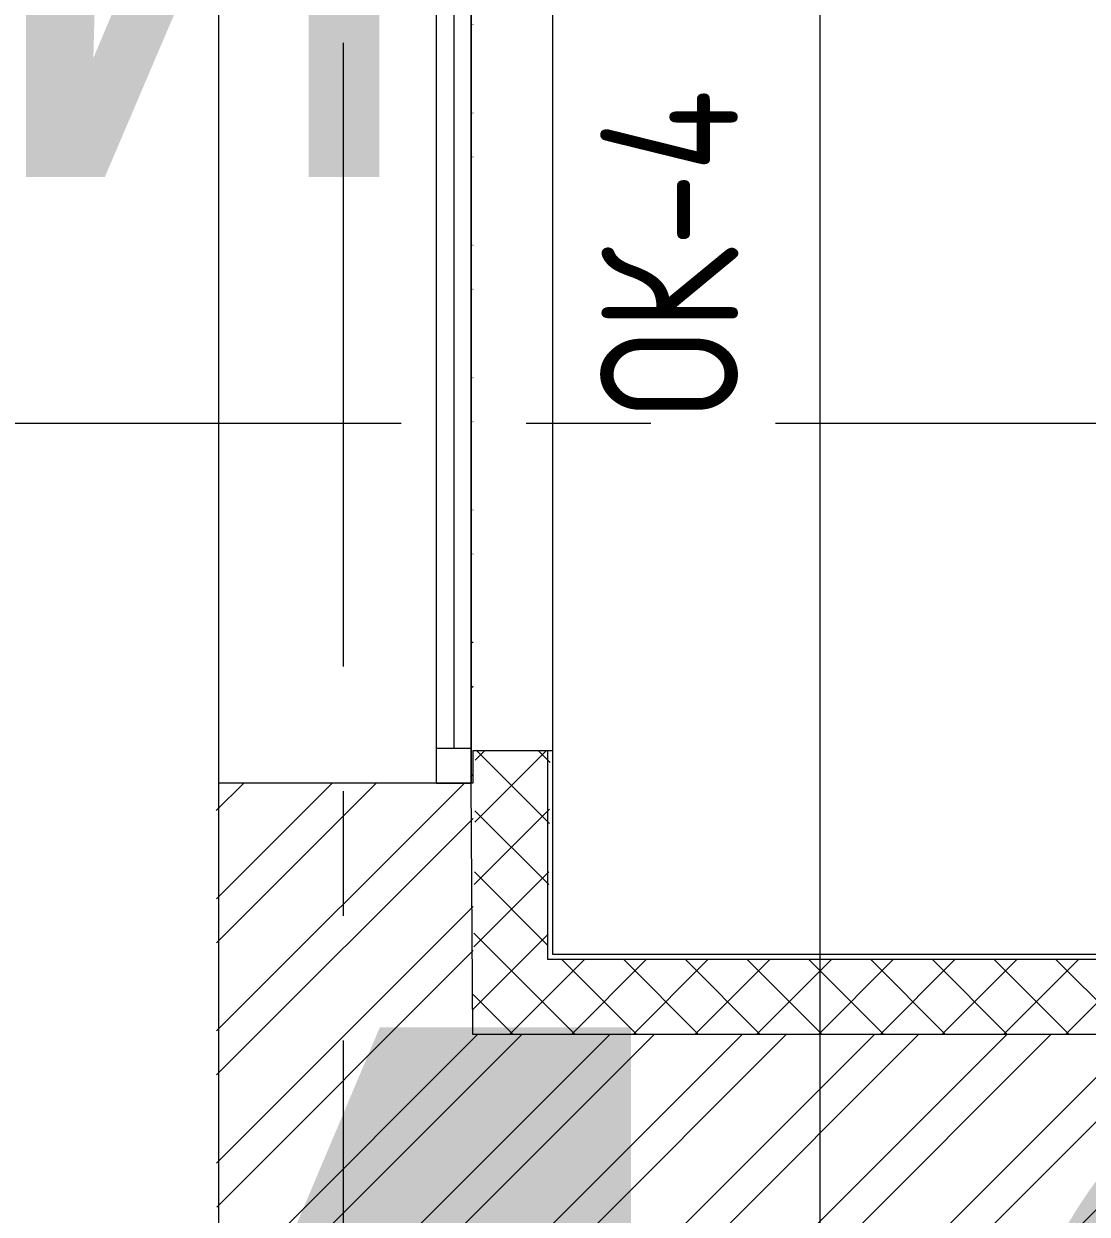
# Model space of a CAD drawing. Header units: millimetres. Extents: x 0 to 627661, y -95767 to 300888.
# Drawn here: x 507639 to 509770, y 22066 to 24452 of the extents above; entities that cross this region are included whole.
import ezdxf
from ezdxf.enums import TextEntityAlignment as Align

# ---------------------------------------------------------------- set-up
doc = ezdxf.new("R2018")
doc.units = ezdxf.units.MM
doc.linetypes.add('CENTER', pattern=[2, 1.25, -0.25, 0.25, -0.25])
for name, color, linetype, lineweight in [('_TEXT', 7, 'Continuous', 30), ('АР_Маркер экспликации', 239, 'Continuous', 13), ('АР_Навесной фасад', 250, 'Continuous', 5), ('АР_Номер помещения', 250, 'Continuous', 9), ('АР_Оси', 7, 'Continuous', 25), ('АР_Сущ Несущая стена', 250, 'Continuous', 50), ('АР_Утеплитель', 250, 'Continuous', 13), ('АР_Штриховка кирпич', 250, 'Continuous', 9), ('Маркировка ОКОН', 5, 'Continuous', 18)]:
    doc.layers.add(name, color=color, linetype=linetype, lineweight=lineweight)
doc.layers.add('АР_Названия помещений', color=124, linetype='Continuous', lineweight=5, plot=False)
doc.layers.add('АР_Помещения_площадь', color=19, linetype='Continuous', lineweight=9, plot=False)
doc.layers.add('АР_новое окно', color=160, linetype='Continuous')
doc.styles.add('ISOCPEUR', font='', dxfattribs={"height": 250})
doc.styles.add('PDF ISOCPEUR', font='isocpeur.ttf')
doc.styles.get("Standard").update_dxf_attribs({"font": 'GOST.TTF'})
doc.styles.get('ISOCPEUR').set_extended_font_data('ISOCPEUR', italic=True)

# ---------------------------------------------------------------- blocks, each defined once
blk = doc.blocks.new('*U236')
at = {"color": 7, "style": 'ISOCPEUR', "width": 0.7, "flags": 1}
blk.add_attdef('КАТЕГОРИЯ', (-499.2, -2092.2), '', height=250, dxfattribs=at)
at = {"layer": 'АР_Номер помещения', "color": 7, "style": 'ISOCPEUR', "width": 0.7}
blk.add_attdef('НОМЕР_ПОМЕЩЕНИЯ', text='', height=300, dxfattribs=at).set_placement((-13874.5, 6637.6), align=Align.MIDDLE_CENTER)
at = {"layer": 'АР_Помещения_площадь', "color": 7, "lineweight": 30, "width": 0.7, "flags": 104}
blk.add_attdef('ИМЯ_ПОМЕЩЕНИЯ', text='', height=100, dxfattribs=at).set_placement((157.6, 1217.1), align=Align.MIDDLE_CENTER)
at = {"layer": 'АР_Помещения_площадь', "color": 7, "style": 'ISOCPEUR', "width": 0.7}
blk.add_attdef('ПЛОЩАДЬ_ПОМЕЩЕНИЯ', text='', height=200, dxfattribs=at).set_placement((-12654.6, 407.7), align=Align.MIDDLE_RIGHT)
blk = doc.blocks.new('*U237')
at = {"color": 7, "style": 'ISOCPEUR', "width": 0.7, "flags": 1}
blk.add_attdef('КАТЕГОРИЯ', (-499.2, -2092.2), '', height=250, dxfattribs=at)
at = {"layer": 'АР_Номер помещения', "color": 7, "style": 'ISOCPEUR', "width": 0.7}
blk.add_attdef('НОМЕР_ПОМЕЩЕНИЯ', text='', height=300, dxfattribs=at).set_placement((-16064.8, 2966.2), align=Align.MIDDLE_CENTER)
at = {"layer": 'АР_Помещения_площадь', "color": 7, "lineweight": 30, "width": 0.7, "flags": 104}
blk.add_attdef('ИМЯ_ПОМЕЩЕНИЯ', text='', height=100, dxfattribs=at).set_placement((157.6, 1217.1), align=Align.MIDDLE_CENTER)
at = {"layer": 'АР_Помещения_площадь', "color": 7, "style": 'ISOCPEUR', "width": 0.7}
blk.add_attdef('ПЛОЩАДЬ_ПОМЕЩЕНИЯ', text='', height=200, dxfattribs=at).set_placement((-14142.4, 501.5), align=Align.MIDDLE_RIGHT)
blk = doc.blocks.new('*U261')
at = {"layer": 'АР_новое окно', "lineweight": 9}
for p, q in [((0, 1770), (-70, 1770)), ((-70, 1770), (-70, 0)), ((-70, 0), (-70, 1770)), ((0, 1770), (0, 0)), ((0, 1700), (-70, 1700)), ((-35, 1700), (-35, 70)), ((0, 70), (-70, 70)), ((0, 0), (-70, 0))]:
    blk.add_line(p, q, dxfattribs=at)

msp = doc.modelspace()

# ---------------------------------------------------------------- hatches: boundary and pattern name
at = {"layer": 'АР_Утеплитель', "lineweight": 9, "ltscale": 100}
h = msp.add_hatch(dxfattribs=at)
h.set_pattern_fill('ANSI37', color=256, scale=700)
h.set_pattern_definition([(45, (-451387.64, 24410.13), (-61.871843, 61.871843), []), (135, (-451387.64, 24410.13), (-61.871843, -61.871843), [])])
h.paths.add_polyline_path([(508693.6, 22995.4), (508543.6, 22995.4), (508538.8, 22426.6), (511668.8, 22426.6), (511668.8, 19496.6), (514789, 19496.6), (514789, 11476.6), (510988.8, 11476.6), (510988.8, 11346.6), (505598.8, 11346.6), (505598.8, 2736.6), (510574, 2736.6), (510574, 6701.6), (545374, 6701.6), (545374, 2736.6), (555874, 2736.6), (555874, -15133.4), (562224, -15133.4), (562224, -24843.4), (549124, -24843.4), (549124, -18493.4), (541244, -18493.4), (541244, -13303.4), (532708.7, -13303.4), (532708.7, -13703.4), (532858.7, -13703.4), (532858.7, -13453.4), (541094, -13453.4), (541094, -18643.4), (548974, -18643.4), (548974, -24993.4), (562374, -24993.4), (562374, -14983.4), (556024, -14983.4), (556024, 2886.6), (545524, 2886.6), (545524, 6851.6), (510424, 6851.6), (510424, 2886.6), (505748.8, 2886.6), (505748.8, 11196.6), (511138.8, 11196.6), (511138.8, 11326.6), (514939, 11326.6), (514939, 19646.6), (511818.8, 19646.6), (511818.8, 22576.6), (508688.8, 22576.6)])
h.paths.add_polyline_path([(508538.8, 24635.4), (508688.8, 24635.4), (508688.8, 25776.9), (508838.8, 25776.9), (508838.8, 25926.9), (508538.8, 25926.9)])
at = {"layer": 'АР_Штриховка кирпич', "lineweight": 9, "ltscale": 100}
h = msp.add_hatch(dxfattribs=at)
h.set_pattern_fill('ANSI32', color=256, scale=500)
h.set_pattern_definition([(45, (570574.7, -79949.08), (-132.58252, 132.58252), []), (45, (570663.08, -79949.08), (-132.58252, 132.58252), [])])
h.paths.add_polyline_path([(511668.8, 22426.6), (511158.8, 21916.6), (511158.8, 19766.6), (510539, 19766.6), (510539, 18986.6), (510769, 18986.6), (510769, 18966.6), (511278.9, 18966.6), (511278.9, 18986.6), (514278.9, 18986.6), (514279, 18986.6), (514789, 18986.6), (514789, 19496.8), (511668.8, 19496.6)])
h.paths.add_polyline_path([(508538.4, 23651.6), (508538.3, 23295.4), (508533.7, 22930.4), (508024.2, 22930.4), (508028.8, 18986.4), (509372, 18986.6), (509371.9, 19766.6), (508808.8, 19766.5), (508808.8, 21916.6), (511158.8, 21916.6), (511668.8, 22426.6), (508539.2, 22426.6), (508538.8, 25926.9), (508838.8, 25926.9), (508838.8, 26420.3), (508028.8, 26420.3), (508029, 24700.4), (508538.6, 24700.4), (508538.3, 24935.4), (508538.8, 24935.4), (508538.8, 23651.6)])

# ---------------------------------------------------------------- linework, layer by layer
at = {"layer": '_TEXT', "color": 1, "lineweight": 9, "ltscale": 500}
msp.add_lwpolyline([(488879.7, 32861.6), (509234.2, 33276.9), (509234.2, -3143.1), (488879.7, -3558.4)], close=True, dxfattribs=at)
at = {"layer": 'АР_Навесной фасад', "lineweight": 9, "ltscale": 100}
for p, q in [((508698.8, 22586.6), (508698.8, 25766.9)), ((508698.8, 22897.2), (508698.8, 24413.5)), ((508688.8, 22576.6), (508688.8, 22995.4)), ((511818.8, 22576.6), (508688.8, 22576.6)), ((511828.8, 22586.6), (508698.8, 22586.6))]:
    msp.add_line(p, q, dxfattribs=at)
at = {"layer": 'АР_новое окно', "lineweight": 9}
msp.add_line((508028.8, 24700.4), (508028.8, 22930.4), dxfattribs=at)
at = {"layer": 'АР_Оси', "linetype": 'CENTER', "lineweight": 9, "ltscale": 1000}
for p, q in [((508278.9, 54414.1), (508278.9, -1318.3)), ((481145.2, 23651.6), (564323.6, 23651.6))]:
    msp.add_line(p, q, dxfattribs=at)
at = {"layer": 'АР_Сущ Несущая стена', "lineweight": 9, "ltscale": 100}
for p, q in [((508538.3, 22995.4), (508698.8, 22995.4)), ((508538.3, 22995.4), (508538.3, 22930.4)), ((508538.3, 22930.4), (508028.8, 22930.4)), ((508538.3, 22930.4), (508028.8, 22930.4)), ((508028.8, 22930.4), (508028.8, 18986.6)), ((508538.8, 22426.6), (508535.2, 22930.4)), ((511668.8, 22426.6), (508538.8, 22426.6))]:
    msp.add_line(p, q, dxfattribs=at)

# ---------------------------------------------------------------- block references
at = {"layer": 'АР_Маркер экспликации', "lineweight": 9}
ref = msp.add_blockref('*U236', (505402.9, 26923.3), dxfattribs=at)
lines = msp.add_mtext('\\W0.8000;Кабинет материальной технологии тип 2', dxfattribs={"layer": 'АР_Названия помещений', "insert": (491568.6, 31731.1), "char_height": 4891.956, "width": 926.94, "attachment_point": 1})
ref.add_attrib('ИМЯ_ПОМЕЩЕНИЯ', '', (491568.6, 31731.1), dxfattribs={"flags": 104}).embed_mtext(lines)
ref = msp.add_blockref('*U237', (513082.4, 26498.7), dxfattribs=at)
lines = msp.add_mtext('\\W0.8000;Кладовая кабинета материальной технологии', dxfattribs={"layer": 'АР_Названия помещений', "insert": (497166.2, 30978.9), "char_height": 1576.782, "width": 926.94, "attachment_point": 1})
ref.add_attrib('ИМЯ_ПОМЕЩЕНИЯ', '', (497166.2, 30978.9), dxfattribs={"flags": 104}).embed_mtext(lines)
at = {"layer": 'АР_новое окно', "lineweight": 9, "xscale": -1}
msp.add_blockref('*U261', (508465.2, 22930.4), dxfattribs=at)

# ---------------------------------------------------------------- texts
at = {"layer": 'Маркировка ОКОН', "lineweight": 9, "insert": (509070.8, 24320.4), "char_height": 275.423, "width": 798.727, "attachment_point": 9, "rotation": 89.9978, "style": 'PDF ISOCPEUR'}
msp.add_mtext('{\\W0.8;ОК-4}', dxfattribs=at)

doc.saveas('drawing.dxf')
